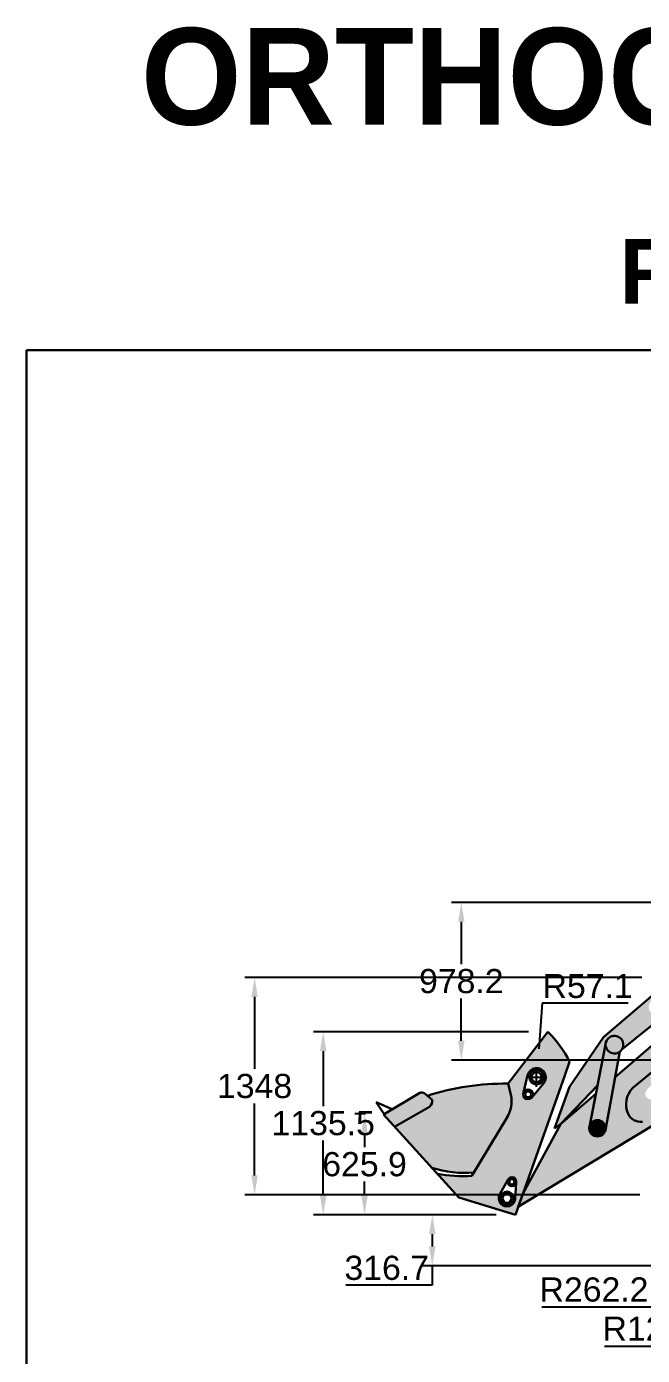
# Model space of a CAD drawing. Header units: millimetres. Extents: x 840 to 45745, y -146 to 13913.
# Drawn here: x 20040 to 23859, y 5669 to 13913 of the extents above; entities that cross this region are included whole.
import ezdxf

# ---------------------------------------------------------------- set-up
doc = ezdxf.new("R2010")
doc.units = ezdxf.units.MM
for name, color, linetype, lineweight in [('colour', 7, 'Continuous', 30), ('drawing', 7, 'Continuous', 30), ('extra adjustment', 7, 'Continuous', 30), ('New DIM', 7, 'Continuous', 30), ('TEXT', 7, 'Continuous', 30)]:
    doc.layers.add(name, color=color, linetype=linetype, lineweight=lineweight)
doc.styles.get("Standard").update_dxf_attribs({"font": 'arial.ttf'})
doc.dimstyles.new('000001211E731208', dxfattribs={"dimscale": 30, "dimtxt": 5, "dimasz": 4, "dimexe": 2, "dimexo": 4, "dimgap": 1, "dimtad": 1, "dimtih": 1, "dimtoh": 1, "dimdec": 1, "dimdsep": 46, "dimtxsty": 'Standard', "dimcen": 2, "dimclrd": 1, "dimclre": 134, "dimadec": 1, "dimazin": 2, "dimtfac": 1, "dimtdec": 1, "dimtofl": 0, "dimtmove": 0, "dimatfit": 3, "dimfxl": 1, "dimtolj": 1, "dimtzin": 0, "dimarcsym": 0})

# ---------------------------------------------------------------- blocks, each defined once
blk = doc.blocks.new('*D19')
at = {"layer": 'Defpoints', "color": 0, "transparency": 16777216}
for p in [(23071.5, 6541.8), (22556.1, 6225.1), (24646.5, 6225.1)]:
    blk.add_point(p, dxfattribs=at)
at = {"layer": 'New DIM', "color": 134, "linetype": 'ByBlock', "lineweight": -2, "transparency": 16777216}
for p, q in [((22951.5, 6541.8), (22496.1, 6541.8)), ((24526.5, 6225.1), (22496.1, 6225.1))]:
    blk.add_line(p, q, dxfattribs=at)
at = {"layer": 'New DIM', "color": 1, "linetype": 'ByBlock', "lineweight": -2, "transparency": 16777216}
for p, q in [((22556.1, 6421.8), (22556.1, 6345.1)), ((22556.1, 6225.1), (22556.1, 6105.1)), ((22556.1, 6105.1), (22020, 6105.1))]:
    blk.add_line(p, q, dxfattribs=at)
at = {"layer": 'New DIM', "color": 1, "transparency": 16777216}
for points in [[(22536.1, 6421.8), (22576.1, 6421.8), (22556.1, 6541.8)], [(22536.1, 6345.1), (22576.1, 6345.1), (22556.1, 6225.1)]]:
    blk.add_solid(points, dxfattribs=at)
at = {"layer": 'New DIM', "color": 0, "transparency": 16777216, "insert": (22273.1, 6211.7), "char_height": 150, "attachment_point": 5}
blk.add_mtext('\\A1;316.7', dxfattribs=at)
blk = doc.blocks.new('*D25')
at = {"layer": 'Defpoints', "color": 0, "transparency": 16777216}
for p in [(23272, 7677.3), (21879.3, 6541.8), (23071.5, 6541.8)]:
    blk.add_point(p, dxfattribs=at)
at = {"layer": 'New DIM', "color": 134, "linetype": 'ByBlock', "lineweight": -2, "transparency": 16777216}
for p, q in [((23152, 7677.3), (21819.3, 7677.3)), ((22951.5, 6541.8), (21819.3, 6541.8))]:
    blk.add_line(p, q, dxfattribs=at)
at = {"layer": 'New DIM', "color": 1, "linetype": 'ByBlock', "lineweight": -2, "transparency": 16777216}
for p, q in [((21879.3, 7557.3), (21879.3, 7216.1)), ((21879.3, 6661.8), (21879.3, 7002.9))]:
    blk.add_line(p, q, dxfattribs=at)
at = {"layer": 'New DIM', "color": 1, "transparency": 16777216}
for points in [[(21859.3, 7557.3), (21899.3, 7557.3), (21879.3, 7677.3)], [(21859.3, 6661.8), (21899.3, 6661.8), (21879.3, 6541.8)]]:
    blk.add_solid(points, dxfattribs=at)
at = {"layer": 'New DIM', "color": 0, "transparency": 16777216, "insert": (21879.3, 7109.5), "char_height": 150, "attachment_point": 5}
blk.add_mtext('\\A1;1135.5', dxfattribs=at)
blk = doc.blocks.new('*D26')
at = {"layer": 'Defpoints', "color": 0, "transparency": 16777216}
for p in [(22260.8, 7167.7), (22135.7, 6541.8), (23071.5, 6541.8)]:
    blk.add_point(p, dxfattribs=at)
at = {"layer": 'New DIM', "color": 134, "linetype": 'ByBlock', "lineweight": -2, "transparency": 16777216}
for p, q in [((22140.8, 7167.7), (22075.7, 7167.7)), ((22951.5, 6541.8), (22075.7, 6541.8))]:
    blk.add_line(p, q, dxfattribs=at)
at = {"layer": 'New DIM', "color": 1, "linetype": 'ByBlock', "lineweight": -2, "transparency": 16777216}
for p, q in [((22135.7, 7047.7), (22135.7, 6961.3)), ((22135.7, 6661.8), (22135.7, 6748.2))]:
    blk.add_line(p, q, dxfattribs=at)
at = {"layer": 'New DIM', "color": 1, "transparency": 16777216}
for points in [[(22115.7, 7047.7), (22155.7, 7047.7), (22135.7, 7167.7)], [(22115.7, 6661.8), (22155.7, 6661.8), (22135.7, 6541.8)]]:
    blk.add_solid(points, dxfattribs=at)
at = {"layer": 'New DIM', "color": 0, "transparency": 16777216, "insert": (22135.7, 6854.7), "char_height": 150, "attachment_point": 5}
blk.add_mtext('\\A1;625.9', dxfattribs=at)
blk = doc.blocks.new('*D31')
at = {"layer": 'Defpoints', "color": 0, "transparency": 16777216}
for p in [(24646.5, 6737.1), (24465.2, 6547.7)]:
    blk.add_point(p, dxfattribs=at)
at = {"layer": 'New DIM', "color": 134, "lineweight": -2, "transparency": 16777216}
for p, q in [((24646.5, 6677.1), (24646.5, 6797.1)), ((24586.5, 6737.1), (24706.5, 6737.1))]:
    blk.add_line(p, q, dxfattribs=at)
at = {"layer": 'New DIM', "color": 1, "linetype": 'ByBlock', "lineweight": -2, "transparency": 16777216}
for p, q in [((23913, 5970.6), (24382.2, 6461)), ((23234.8, 5970.6), (23913, 5970.6))]:
    blk.add_line(p, q, dxfattribs=at)
at = {"layer": 'New DIM', "color": 1, "transparency": 16777216}
blk.add_solid([(24367.8, 6474.8), (24396.7, 6447.2), (24465.2, 6547.7)], dxfattribs=at)
at = {"layer": 'New DIM', "color": 0, "transparency": 16777216, "insert": (23558.9, 6077.2), "char_height": 150, "attachment_point": 5}
blk.add_mtext('\\A1;R262.2', dxfattribs=at)
blk = doc.blocks.new('*D32')
at = {"layer": 'Defpoints', "color": 0, "transparency": 16777216}
for p in [(24646.5, 6737.1), (24606.4, 6618.9)]:
    blk.add_point(p, dxfattribs=at)
at = {"layer": 'New DIM', "color": 134, "lineweight": -2, "transparency": 16777216}
for p, q in [((24646.5, 6677.1), (24646.5, 6797.1)), ((24586.5, 6737.1), (24706.5, 6737.1))]:
    blk.add_line(p, q, dxfattribs=at)
at = {"layer": 'New DIM', "color": 1, "linetype": 'ByBlock', "lineweight": -2, "transparency": 16777216}
for p, q in [((24304.5, 5727.6), (24567.9, 6505.3)), ((23624.5, 5727.6), (24304.5, 5727.6))]:
    blk.add_line(p, q, dxfattribs=at)
at = {"layer": 'New DIM', "color": 1, "transparency": 16777216}
blk.add_solid([(24549, 6511.7), (24586.9, 6498.9), (24606.4, 6618.9)], dxfattribs=at)
at = {"layer": 'New DIM', "color": 0, "transparency": 16777216, "insert": (23949.5, 5834.2), "char_height": 150, "attachment_point": 5}
blk.add_mtext('\\A1;R124.8', dxfattribs=at)
blk = doc.blocks.new('*D42')
at = {"layer": 'Defpoints', "color": 0, "transparency": 16777216}
for p in [(23207.1, 7451.7), (23202.8, 7394.9)]:
    blk.add_point(p, dxfattribs=at)
at = {"layer": 'New DIM', "color": 1, "linetype": 'ByBlock', "lineweight": -2, "transparency": 16777216}
for p, q in [((23237.2, 7853.9), (23216, 7571.4)), ((23771.4, 7853.9), (23237.2, 7853.9))]:
    blk.add_line(p, q, dxfattribs=at)
at = {"layer": 'New DIM', "color": 134, "lineweight": -2, "transparency": 16777216}
for p, q in [((23202.8, 7334.9), (23202.8, 7454.9)), ((23142.8, 7394.9), (23262.8, 7394.9))]:
    blk.add_line(p, q, dxfattribs=at)
at = {"layer": 'New DIM', "color": 1, "transparency": 16777216}
blk.add_solid([(23196.1, 7572.9), (23236, 7569.9), (23207.1, 7451.7)], dxfattribs=at)
at = {"layer": 'New DIM', "color": 0, "transparency": 16777216, "insert": (23519.3, 7960.4), "char_height": 150, "attachment_point": 5}
blk.add_mtext('\\A1;R57.1', dxfattribs=at)
blk = doc.blocks.new('*D46')
at = {"layer": 'Defpoints', "color": 0, "transparency": 16777216}
for p in [(25136.2, 8479.6), (22735.8, 7501.4), (25031.7, 7501.4)]:
    blk.add_point(p, dxfattribs=at)
at = {"layer": 'New DIM', "color": 134, "linetype": 'ByBlock', "lineweight": -2, "transparency": 16777216}
for p, q in [((25016.2, 8479.6), (22675.8, 8479.6)), ((24911.7, 7501.4), (22675.8, 7501.4))]:
    blk.add_line(p, q, dxfattribs=at)
at = {"layer": 'New DIM', "color": 1, "linetype": 'ByBlock', "lineweight": -2, "transparency": 16777216}
for p, q in [((22735.8, 8359.6), (22735.8, 8097.1)), ((22735.8, 7621.4), (22735.8, 7883.9))]:
    blk.add_line(p, q, dxfattribs=at)
at = {"layer": 'New DIM', "color": 1, "transparency": 16777216}
for points in [[(22715.8, 8359.6), (22755.8, 8359.6), (22735.8, 8479.6)], [(22715.8, 7621.4), (22755.8, 7621.4), (22735.8, 7501.4)]]:
    blk.add_solid(points, dxfattribs=at)
at = {"layer": 'New DIM', "color": 0, "transparency": 16777216, "insert": (22735.8, 7990.5), "char_height": 150, "attachment_point": 5}
blk.add_mtext('\\A1;978.2', dxfattribs=at)
blk = doc.blocks.new('*D56')
at = {"layer": 'Defpoints', "color": 0, "transparency": 16777216}
for p in [(23974.4, 8013.7), (21453.7, 6665.7), (23962.4, 6665.7)]:
    blk.add_point(p, dxfattribs=at)
at = {"layer": 'New DIM', "color": 134, "linetype": 'ByBlock', "lineweight": -2, "transparency": 16777216}
for p, q in [((23854.4, 8013.7), (21393.7, 8013.7)), ((23842.4, 6665.7), (21393.7, 6665.7))]:
    blk.add_line(p, q, dxfattribs=at)
at = {"layer": 'New DIM', "color": 1, "linetype": 'ByBlock', "lineweight": -2, "transparency": 16777216}
for p, q in [((21453.7, 7893.7), (21453.7, 7446.3)), ((21453.7, 6785.7), (21453.7, 7233.1))]:
    blk.add_line(p, q, dxfattribs=at)
at = {"layer": 'New DIM', "color": 1, "transparency": 16777216}
for points in [[(21433.7, 7893.7), (21473.7, 7893.7), (21453.7, 8013.7)], [(21433.7, 6785.7), (21473.7, 6785.7), (21453.7, 6665.7)]]:
    blk.add_solid(points, dxfattribs=at)
at = {"layer": 'New DIM', "color": 0, "transparency": 16777216, "insert": (21453.7, 7339.7), "char_height": 150, "attachment_point": 5}
blk.add_mtext('\\A1;1348', dxfattribs=at)

msp = doc.modelspace()

# ---------------------------------------------------------------- hatches: boundary and pattern name
at = {"layer": 'colour', "true_color": 0xf8d731}
h = msp.add_hatch(color=40, dxfattribs=at)
h.dxf.hatch_style = 1
h.set_gradient(color1=(248, 153, 30), color2=(255, 255, 0), name='INVCYLINDER')
h.paths.add_polyline_path([(24845.87, 7802.83, -0.2041492), (24843.38, 7942.01), (24012.15, 7671.61), (23690.15, 7394.54), (23631.14, 7078.48, -1), (23529.3, 7078.48, -0.0486785), (23530.26, 7088.33), (23570.28, 7291.39), (23377.87, 7125.82), (23352.58, 7106.11), (23117.23, 6670.96), (23089.23, 6591.83), (23122.28, 6611.76), (23954.66, 7113.57), (23975, 7126.46), (23859.02, 7118.47, -0.3149027), (23769.67, 7168.4, -0.3148476), (23800.43, 7328.43), (24084.66, 7564.37), (24082.39, 7563.51), (24084.74, 7564.44), (24084.66, 7564.37), (24151.3, 7589.5, -0.0765754), (24416.89, 7645.46, -0.2047153), (24468.96, 7605.81, -0.1475311), (24476.77, 7510.58), (24474.01, 7466.81), (24907.13, 7664.45)])
at = {"layer": 'colour', "true_color": 0x1a3a42}
h = msp.add_hatch(color=159, dxfattribs=at)
h.dxf.hatch_style = 1
h.paths.add_polyline_path([(23377.14, 7405.53), (23407.4, 7491.06, 0.0833867), (23271.97, 7677.26), (23025.51, 7355.13), (23043.91, 7286.26, -0.1838438), (23021.48, 7149.24), (22801.8, 6782.64, -0.0582833), (22587.32, 6795.52), (22720.29, 6649.64), (23071.52, 6541.77)])
h.paths.add_polyline_path([(23119.1, 7289.08, -0.1002525), (23121.53, 7301.09), (23147.33, 7408.21, -1.2560105), (23246.86, 7358.61), (23175.72, 7272.1, -0.744133)], flags=16)
h.paths.add_polyline_path([(23131.58, 7289.08, -1), (23168.33, 7289.08, -1)], flags=0)
h.paths.add_polyline_path([(23077.05, 6746.76, -0.0553331), (23076.37, 6740.67), (23070.64, 6641.57, -1.2560105), (22974.46, 6669.62), (23023.7, 6757.69, -0.8159273)], flags=16)
h.paths.add_polyline_path([(23065.81, 6746.76, -1), (23032.7, 6746.76, -1)], flags=0)
h.paths.add_polyline_path([(23157.71, 7394.85, -0.0807568), (23160.04, 7409.13), (23159.57, 7407.97), (23160.56, 7410.61, -0.8356495), (23247.88, 7394.85, -1)], flags=0)
h.paths.add_polyline_path([(23171.36, 7394.85, -1), (23234.24, 7394.85, -1)], flags=0)
h.paths.add_polyline_path([(23059.94, 6644.54, -1), (22978.71, 6644.54, -1)], flags=0)
h.paths.add_polyline_path([(23047.65, 6644.54, -1), (22991, 6644.54, -1)], flags=0)
at = {"layer": 'colour', "true_color": 0x000000}
h = msp.add_hatch(color=18, dxfattribs=at)
h.dxf.hatch_style = 1
h.paths.add_polyline_path([(23637.25, 7622.13), (23637.46, 7622.38, 0.2292475), (23633.77, 7580.09, 4.9869504)])
h = msp.add_hatch(color=18, dxfattribs=at)
h.dxf.hatch_style = 1
h.paths.add_polyline_path([(24476.77, 7510.58, 0.1475311), (24468.96, 7605.81, 0.2047153), (24416.89, 7645.46, 0.0765754), (24151.3, 7589.5), (24084.66, 7564.37), (23800.43, 7328.43, 0.3148476), (23769.67, 7168.4, 0.3149027), (23859.02, 7118.47), (24281.4, 7147.57), (24308.68, 7149.45), (24342.95, 7149.45, -0.0261637), (24387.68, 7178.89), (24382.99, 7190.31), (24378.13, 7202.14), (24321, 7341.2, -0.9331029), (24377.16, 7383.72, -0.0236396), (24379.23, 7381.1), (24465.79, 7271.82), (24465.81, 7276.94), (24466.2, 7343.27)])
edge = h.paths.add_edge_path(flags=16)
edge.add_ellipse((23987.33, 7318.77), major_axis=(-109.76, -38.21), ratio=0.4846211, start_angle=0, end_angle=360)
at = {"layer": 'colour', "true_color": 0x1a3a42}
h = msp.add_hatch(color=159, dxfattribs=at)
h.dxf.hatch_style = 1
h.paths.add_polyline_path([(23021.48, 7149.24, 0.1838438), (23043.91, 7286.26), (23025.51, 7355.13, 0.0809176), (22525.56, 7280.22), (22554.13, 7255.1, -0.2720722), (22539.13, 7212.2), (22321.38, 7087.28), (22553.06, 6833.11, 0.1002314), (22814.91, 6804.53)])
h = msp.add_hatch(color=159, dxfattribs=at)
h.dxf.hatch_style = 1
h.paths.add_polyline_path([(22539.13, 7212.2, 0.2720722), (22554.13, 7255.1), (22525.56, 7280.22), (22512.23, 7291.93, 0.248564), (22477.88, 7299.06), (22256.66, 7165.27), (22252.51, 7162.83), (22321.38, 7087.28)])
at = {"layer": 'colour', "true_color": 0x000000}
h = msp.add_hatch(color=18, dxfattribs=at)
h.dxf.hatch_style = 1
h.paths.add_polyline_path([(23529.3, 7078.48, 1), (23631.14, 7078.48, 1)])
at = {"layer": 'extra adjustment', "true_color": 0x636466}
h = msp.add_hatch(color=251, dxfattribs=at)
h.dxf.hatch_style = 1
h.paths.add_polyline_path([(23995.18, 7780.72), (24168.31, 7863.5), (24553.16, 8047.54), (24545.62, 8133.46, -0.1738286), (24567.06, 8216.65), (23926.78, 7907.91), (23618.57, 7643), (23406, 7335.87), (23314.09, 7076.12), (23352.58, 7106.11), (23580.42, 7342.88), (23630.58, 7597.43, -0.1288771), (23636.85, 7621.33, -1.0606142), (23731.6, 7566.97)])
h.paths.add_polyline_path([(23898.34, 7831.52, -1), (23999.89, 7831.52, -1)], flags=16)
at = {"layer": 'extra adjustment'}
h = msp.add_hatch(color=1, dxfattribs=at)
h.dxf.hatch_style = 1
h.paths.add_polyline_path([(23690.15, 7394.54), (23719.97, 7554.19, -0.524333), (23633.77, 7580.09, -0.0911909), (23630.58, 7597.43), (23530.26, 7088.33, -0.9071622), (23631.14, 7078.48)])

# ---------------------------------------------------------------- linework, layer by layer
at = {"layer": 'colour'}
for points in [[(24012.15, 7671.61), (23690.15, 7394.54), (23631.14, 7078.48, -1), (23529.3, 7078.48, -0.0486785), (23530.26, 7088.33), (23570.28, 7291.39), (23377.87, 7125.82), (23352.58, 7106.11), (23117.23, 6670.96), (23089.23, 6591.83), (23122.28, 6611.76), (23954.66, 7113.57)], [(23859.02, 7118.47, -0.3149027), (23769.67, 7168.4, -0.3148476), (23800.43, 7328.43), (24084.66, 7564.37)]]:
    msp.add_lwpolyline(points, format="xyb", dxfattribs=at)
at = {"layer": 'drawing'}
for p, q in [((20039.75, 5610.83), (20039.75, 11906.29)), ((32284.64, 11906.29), (20039.75, 11906.29)), ((23926.78, 7907.91), (23618.57, 7643)), ((23731.6, 7566.97), (23995.18, 7780.72)), ((23271.97, 7677.26), (23025.51, 7355.13)), ((24012.15, 7671.61), (23690.15, 7394.54)), ((23618.57, 7643), (23406, 7335.87)), ((23630.58, 7597.43), (23530.26, 7088.33)), ((23637.25, 7622.13), (23637.46, 7622.38)), ((23719.97, 7554.19), (23631.14, 7078.48)), ((23800.43, 7328.43), (24084.79, 7564.47)), ((23377.14, 7405.53), (23407.4, 7491.06)), ((23025.51, 7355.13), (23043.91, 7286.26)), ((23071.52, 6541.77), (23377.14, 7405.53)), ((23121.53, 7301.09), (23147.33, 7408.21)), ((23159.57, 7407.97), (23160.56, 7410.61)), ((23159.57, 7407.97), (23160.04, 7409.13)), ((23160, 7409.03), (23160.56, 7410.61)), ((23175.72, 7272.1), (23246.86, 7358.61)), ((23580.42, 7342.88), (23352.58, 7106.11)), ((22256.66, 7165.27), (22477.88, 7299.06)), ((22512.23, 7291.93), (22554.13, 7255.1)), ((23314.09, 7076.12), (23406, 7335.87)), ((23570.28, 7291.39), (23377.87, 7125.82)), ((22256.66, 7165.27), (22207.03, 7240.03)), ((22207.03, 7240.03), (22307.85, 7196.23)), ((22539.13, 7212.2), (22321.38, 7087.28)), ((22260.81, 7167.71), (22252.51, 7162.83)), ((22720.29, 6649.64), (22252.51, 7162.83)), ((23021.48, 7149.24), (22801.8, 6782.64)), ((23352.58, 7106.11), (23117.23, 6670.96)), ((23122.28, 6611.76), (23954.66, 7113.57)), ((23352.58, 7106.11), (23314.09, 7076.12)), ((23377.87, 7125.82), (23352.58, 7106.11)), ((23352.58, 7106.11), (23352.58, 7106.11)), ((23023.7, 6757.69), (22974.46, 6669.62)), ((23023.73, 6757.76), (23023.7, 6757.69)), ((23076.37, 6740.67), (23070.64, 6641.57)), ((23071.52, 6541.77), (22720.29, 6649.64)), ((23122.28, 6611.76), (23089.23, 6591.83))]:
    msp.add_line(p, q, dxfattribs=at)
for centre, radius in [((23202.8, 7394.85), 45.08), ((23202.8, 7394.85), 31.44), ((23149.95, 7289.08), 30.85), ((23149.95, 7289.08), 18.37), ((23580.22, 7078.48), 50.92), ((23049.25, 6746.76), 27.8), ((23049.25, 6746.76), 16.55), ((23019.33, 6644.54), 40.62), ((23019.33, 6644.54), 28.32)]:
    msp.add_circle(centre, radius, dxfattribs=at)
for centre, radius, start, end in [((22785.33, 7180.96), 695.07, 26.495789, 45.562498), ((23679.31, 7597.43), 48.73, 149.194539, 200.841773), ((23685.82, 7596.94), 54.71, 197.939553, 153.527678), ((23202.8, 7394.85), 57.06, 320.562559, 166.459318), ((23005.47, 5783.14), 1572.12, 89.269402, 107.774024), ((22488.33, 7263.08), 37.47, 50.35673, 106.191855), ((22510.13, 7246.41), 44.85, 310.291414, 11.172123), ((22852.68, 7247.22), 195.18, 328.267921, 11.536569), ((23899.52, 7226.41), 142.22, 134.168289, 204.131513), ((23850.05, 7207.33), 89.31, 205.844088, 275.761507), ((22754.54, 7465.39), 663.61, 252.325288, 275.220158), ((22749.59, 7705.92), 924.75, 259.893587, 273.236041), ((23019.33, 6644.54), 51.4, 150.793717, 356.690476)]:
    msp.add_arc(centre, radius, start, end, dxfattribs=at)

# ---------------------------------------------------------------- texts
at = {"layer": 'TEXT', "attachment_point": 1}
for s, width, insert, char_height in [('{\\fCalifornian FB|b1|i0|c0|p18;ORTHOGRAPHIC VIEWS OF EXCAVATOR}', 20165.2715, (20749.24, 13904.03), 600), ('{\\fCalifornian FB|b1|i0|c0|p18;FRONT VIEW}', 6056.3124, (23718.27, 12594.24), 400)]:
    msp.add_mtext_dynamic_manual_height_columns(s, width=width, gutter_width=686.68, heights=[0], dxfattribs=dict(at, insert=insert, char_height=char_height))

# ---------------------------------------------------------------- dimensions: what is measured, and where the dimension line sits
at = {"layer": 'New DIM'}
for base, p1, p2, picture, middle in [((22735.76, 7501.42), (25136.19, 8479.58), (25031.73, 7501.42), '*D46', (22735.76, 7990.5)), ((21453.69, 6665.72), (23974.41, 8013.69), (23962.35, 6665.72), '*D56', (21453.69, 7339.71)), ((21879.34, 6541.77), (23271.97, 7677.26), (23071.52, 6541.77), '*D25', (21879.34, 7109.51)), ((22135.69, 6541.77), (22260.81, 7167.71), (23071.52, 6541.77), '*D26', (22135.69, 6854.74)), ((22556.11, 6225.11), (23071.52, 6541.77), (24646.45, 6225.11), '*D19', (22273.08, 6211.74))]:
    dim = msp.add_linear_dim(base=base, p1=p1, p2=p2, angle=90, dimstyle='000001211E731208', dxfattribs=at)
    dim.commit()
    dim.dimension.update_dxf_attribs({"geometry": picture, "text_midpoint": middle})
for center, mpoint, picture, middle in [((23202.8, 7394.85), (23207.06, 7451.75), '*D42', (23519.32, 7853.85)), ((24646.45, 6737.1), (24465.21, 6547.69), '*D31', (23558.92, 5970.62)), ((24646.45, 6737.1), (24606.43, 6618.94), '*D32', (23949.49, 5727.62))]:
    dim = msp.add_radius_dim(center=center, mpoint=mpoint, dimstyle='000001211E731208', dxfattribs=at)
    dim.commit()
    dim.dimension.update_dxf_attribs({"geometry": picture, "text_midpoint": middle, "dimtype": 164})

doc.saveas('drawing.dxf')
